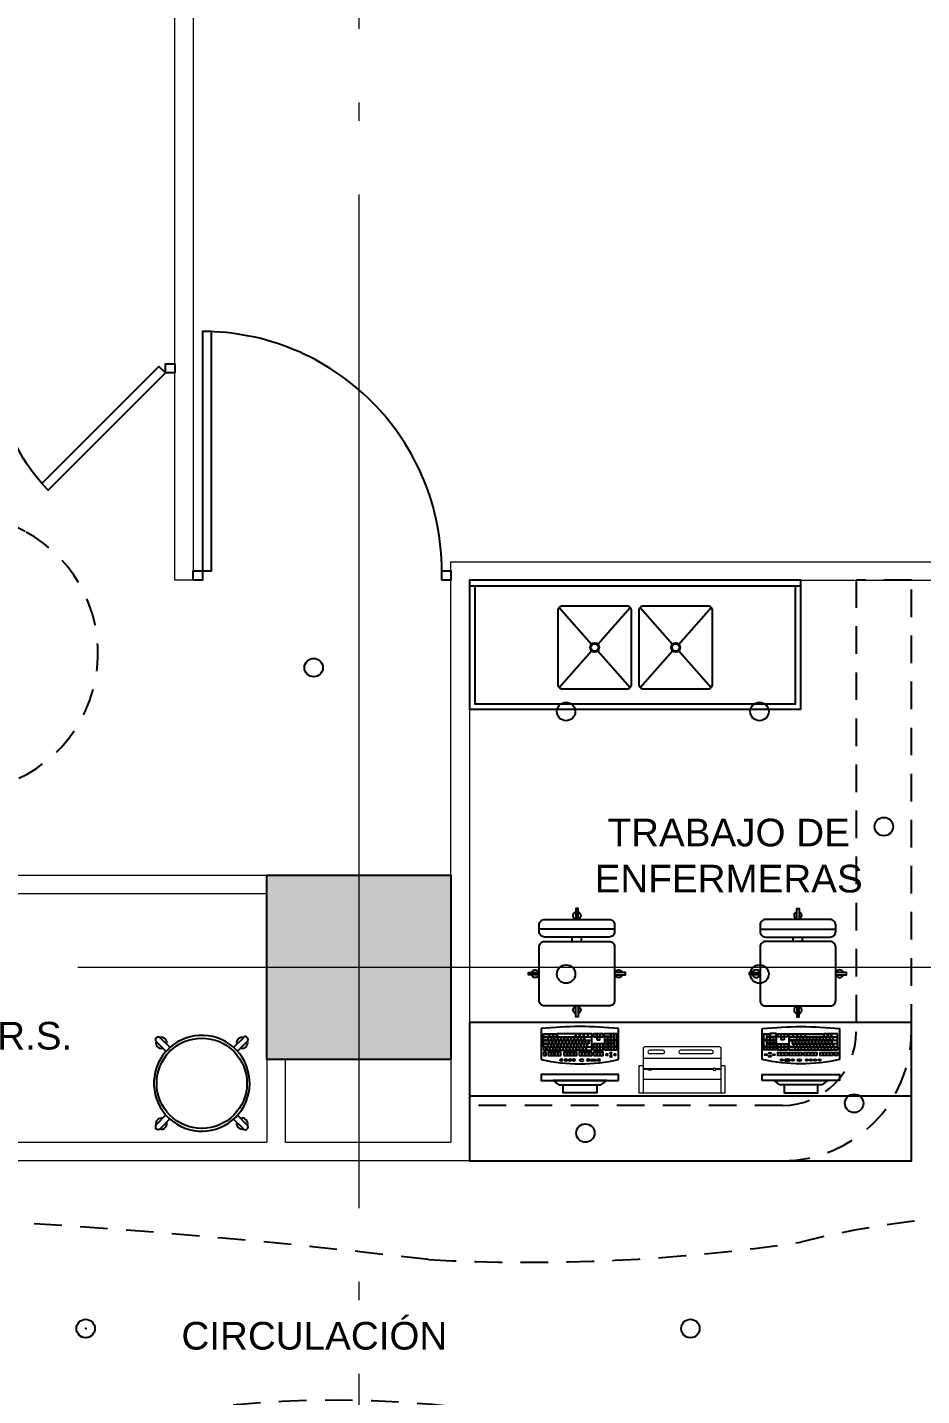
# Model space of a CAD drawing. Header units: metres. Extents: x -22 to 564, y 0 to 143.
# Drawn here: x 138.18 to 143.03, y 38.55 to 45.98 of the extents above; entities that cross this region are included whole.
import ezdxf
from ezdxf.enums import TextEntityAlignment as Align

# ---------------------------------------------------------------- set-up
doc = ezdxf.new("R2010")
doc.units = ezdxf.units.M
doc.linetypes.add('EJES630', pattern=[6.3, 5.5, -0.4, 0, -0.4])
doc.linetypes.add('XREF 1N NEURO-ONCOLOGIA$0$HIDDE150', pattern=[0.24, 0.15, -0.09])
doc.layers.add('EJES', color=11, linetype='EJES630', lineweight=0)
doc.layers.add('XREF 1N NEURO-ONCOLOGIA$0$MUROS DE TABLAROCA', color=150, linetype='Continuous', lineweight=13)
for name, color, linetype in [('TEXTO', 7, 'Continuous'), ('XREF 1N NEURO-ONCOLOGIA$0$-CG-M-WALL', 7, 'Continuous'), ('XREF 1N NEURO-ONCOLOGIA$0$CANCELES', 1, 'Continuous'), ('XREF 1N NEURO-ONCOLOGIA$0$COLUMNAS', 6, 'Continuous'), ('XREF 1N NEURO-ONCOLOGIA$0$LAMPARAS 1', 112, 'Continuous'), ('XREF 1N NEURO-ONCOLOGIA$0$MOBILIARIO', 161, 'Continuous'), ('XREF 1N NEURO-ONCOLOGIA$0$Mobiliario Fijo', 40, 'Continuous'), ('XREF 1N NEURO-ONCOLOGIA$0$PLAFONES', 20, 'XREF 1N NEURO-ONCOLOGIA$0$HIDDE150'), ('XREF 1N NEURO-ONCOLOGIA$0$PUERTAS', 253, 'Continuous'), ('XREF 1N NEURO-ONCOLOGIA$0$TEX-MOB', 4, 'Continuous')]:
    doc.layers.add(name, color=color, linetype=linetype)
doc.styles.add('100 LOCALES 25', font='arial.ttf', dxfattribs={"height": 0.25})
doc.styles.add('XREF 1N NEURO-ONCOLOGIA$0$HANDLET', font='romans.shx')

# ---------------------------------------------------------------- blocks, each defined once
blk = doc.blocks.new('XREF 1N NEURO-ONCOLOGIA$0$A-01 CONJUNTO$0$XR-PLANTA QUINTO NIVEL$0$COMPUTADORA PLASMA')
for points in [[(-0.0663, 0.2099), (-0.0983, 0.2099), (-0.0983, -0.2101), (-0.0663, -0.2101)], [(-0.0428, 0.114), (-0.0663, 0.146), (-0.0663, -0.146), (-0.0428, -0.114)]]:
    blk.add_lwpolyline(points, close=True)
blk.add_lwpolyline([(-0.0428, 0.0914), (0, 0.0914), (0, -0.0914), (-0.0428, -0.0914)])
blk = doc.blocks.new('XREF 1N NEURO-ONCOLOGIA$0$A-01 CONJUNTO$0$XR-PLANTA QUINTO NIVEL$0$TECLADO')
for p, q in [((0.1794, 0.21), (0.0114, 0.21)), ((0.0114, -0.21), (0.1794, -0.21))]:
    blk.add_line(p, q)
at = {"color": 0}
for p, q in [((0.1867, 0.0745), (0.177, 0.0745)), ((0.075, 0.0647), (0.075, 0.0475)), ((0.1095, 0.0647), (0.075, 0.0647)), ((0.075, 0.0475), (0.0933, 0.0475)), ((0.0933, 0.0475), (0.0933, 0.039)), ((0.0933, 0.039), (0.1095, 0.039)), ((0.1095, 0.039), (0.1095, 0.0647)), ((0.1867, 0.0726), (0.177, 0.0726))]:
    blk.add_line(p, q, dxfattribs=at)
for points in [[(0.0546, 0.1667), (0.0546, 0.134), (0.0385, 0.134), (0.0385, 0.1667)], [(0.0723, 0.1861), (0.0723, 0.2011), (0.0392, 0.2011), (0.0392, 0.1861)], [(0.1086, 0.1861), (0.1086, 0.2008), (0.0747, 0.2008), (0.0747, 0.1861)], [(0.0556, 0.0434), (0.0556, 0.0648), (0.0393, 0.0648), (0.0393, 0.0434)], [(0.0556, 0.0207), (0.0556, 0.0421), (0.0393, 0.0421), (0.0393, 0.0207)], [(0.0556, -0.0006), (0.0556, 0.0197), (0.0393, 0.0197), (0.0393, -0.0006)], [(0.0732, 0.024), (0.0732, 0.0647), (0.0571, 0.0647), (0.0571, 0.024)], [(0.1276, 0.0333), (0.1276, 0.0647), (0.1116, 0.0647), (0.1116, 0.0333)], [(0.0556, -0.0232), (0.0556, -0.0016), (0.0392, -0.0016), (0.0392, -0.0232)], [(0.0556, -0.1241), (0.0556, -0.0241), (0.0393, -0.0241), (0.0393, -0.1241)], [(0.0556, -0.1264), (0.0556, -0.1444), (0.0393, -0.1444), (0.0393, -0.1264)], [(0.0556, -0.147), (0.0556, -0.1649), (0.0393, -0.1649), (0.0393, -0.147)], [(0.0554, -0.1668), (0.0554, -0.1985), (0.0393, -0.1985), (0.0393, -0.1668)], [(0.0731, -0.1745), (0.0731, -0.1985), (0.0574, -0.1985), (0.0574, -0.1745)], [(0.0912, -0.1681), (0.0912, -0.1985), (0.0752, -0.1985), (0.0752, -0.1681)], [(0.1093, -0.1769), (0.1093, -0.1985), (0.0932, -0.1985), (0.0932, -0.1769)]]:
    blk.add_lwpolyline(points, close=True, dxfattribs=at)
for points in [[(0.0547, 0.1692), (0.0547, 0.1852), (0.0388, 0.1852), (0.0388, 0.1692), (0.0547, 0.1692)], [(0.0721, 0.1692), (0.0721, 0.1852), (0.0562, 0.1852), (0.0562, 0.1692), (0.0721, 0.1692)], [(0.0721, 0.1507), (0.0721, 0.1666), (0.0562, 0.1666), (0.0562, 0.1507), (0.0721, 0.1507)], [(0.0721, 0.1336), (0.0721, 0.1496), (0.0562, 0.1496), (0.0562, 0.1336), (0.0721, 0.1336)], [(0.091, 0.1692), (0.091, 0.1852), (0.075, 0.1852), (0.075, 0.1692), (0.091, 0.1692)], [(0.091, 0.1507), (0.091, 0.1666), (0.075, 0.1666), (0.075, 0.1507), (0.091, 0.1507)], [(0.091, 0.1336), (0.091, 0.1496), (0.075, 0.1496), (0.075, 0.1336), (0.091, 0.1336)], [(0.1091, 0.1692), (0.1091, 0.1852), (0.0931, 0.1852), (0.0931, 0.1692), (0.1091, 0.1692)], [(0.1091, 0.1507), (0.1091, 0.1666), (0.0931, 0.1666), (0.0931, 0.1507), (0.1091, 0.1507)], [(0.1091, 0.1336), (0.1091, 0.1496), (0.0931, 0.1496), (0.0931, 0.1336), (0.1091, 0.1336)], [(0.1272, 0.1862), (0.1272, 0.2022), (0.1112, 0.2022), (0.1112, 0.1862), (0.1272, 0.1862)], [(0.1272, 0.1692), (0.1272, 0.1852), (0.1112, 0.1852), (0.1112, 0.1692), (0.1272, 0.1692)], [(0.1272, 0.1507), (0.1272, 0.1666), (0.1112, 0.1666), (0.1112, 0.1507), (0.1272, 0.1507)], [(0.1272, 0.1336), (0.1272, 0.1496), (0.1112, 0.1496), (0.1112, 0.1336), (0.1272, 0.1336)], [(0.0552, 0.1096), (0.0552, 0.1256), (0.0392, 0.1256), (0.0392, 0.1096), (0.0552, 0.1096)], [(0.0552, 0.0912), (0.0552, 0.1072), (0.0392, 0.1072), (0.0392, 0.0912), (0.0552, 0.0912)], [(0.0552, 0.0734), (0.0552, 0.0893), (0.0392, 0.0893), (0.0392, 0.0734), (0.0552, 0.0734)], [(0.0726, 0.0912), (0.0726, 0.1072), (0.0566, 0.1072), (0.0566, 0.0912), (0.0726, 0.0912)], [(0.1102, 0.1096), (0.1102, 0.1256), (0.0942, 0.1256), (0.0942, 0.1096), (0.1102, 0.1096)], [(0.1102, 0.0912), (0.1102, 0.1072), (0.0942, 0.1072), (0.0942, 0.0912), (0.1102, 0.0912)], [(0.1102, 0.0734), (0.1102, 0.0893), (0.0942, 0.0893), (0.0942, 0.0734), (0.1102, 0.0734)], [(0.1276, 0.1096), (0.1276, 0.1256), (0.1116, 0.1256), (0.1116, 0.1096), (0.1276, 0.1096)], [(0.1276, 0.0912), (0.1276, 0.1072), (0.1116, 0.1072), (0.1116, 0.0912), (0.1276, 0.0912)], [(0.1276, 0.0734), (0.1276, 0.0893), (0.1116, 0.0893), (0.1116, 0.0734), (0.1276, 0.0734)], [(0.1569, 0.1096), (0.1569, 0.1256), (0.1409, 0.1256), (0.1409, 0.1096), (0.1569, 0.1096)], [(0.1569, 0.0912), (0.1569, 0.1072), (0.1409, 0.1072), (0.1409, 0.0912), (0.1569, 0.0912)], [(0.1569, 0.0734), (0.1569, 0.0893), (0.1409, 0.0893), (0.1409, 0.0734), (0.1569, 0.0734)], [(0.0733, 0.0066), (0.0733, 0.0225), (0.0573, 0.0225), (0.0573, 0.0066), (0.0733, 0.0066)], [(0.0733, -0.0111), (0.0733, 0.0048), (0.0573, 0.0048), (0.0573, -0.0111), (0.0733, -0.0111)], [(0.0914, 0.0303), (0.0914, 0.0462), (0.0754, 0.0462), (0.0754, 0.0303), (0.0914, 0.0303)], [(0.0914, 0.0131), (0.0914, 0.0291), (0.0754, 0.0291), (0.0754, 0.0131), (0.0914, 0.0131)], [(0.0914, -0.0046), (0.0914, 0.0114), (0.0754, 0.0114), (0.0754, -0.0046), (0.0914, -0.0046)], [(0.1095, 0.0219), (0.1095, 0.0379), (0.0935, 0.0379), (0.0935, 0.0219), (0.1095, 0.0219)], [(0.1095, 0.0048), (0.1095, 0.0207), (0.0935, 0.0207), (0.0935, 0.0048), (0.1095, 0.0048)], [(0.1095, -0.013), (0.1095, 0.003), (0.0935, 0.003), (0.0935, -0.013), (0.1095, -0.013)], [(0.1276, 0.0159), (0.1276, 0.0319), (0.1116, 0.0319), (0.1116, 0.0159), (0.1276, 0.0159)], [(0.1276, -0.0018), (0.1276, 0.0142), (0.1116, 0.0142), (0.1116, -0.0018), (0.1276, -0.0018)], [(0.1569, 0.048), (0.1569, 0.064), (0.1409, 0.064), (0.1409, 0.048), (0.1569, 0.048)], [(0.1569, 0.0303), (0.1569, 0.0462), (0.1409, 0.0462), (0.1409, 0.0303), (0.1569, 0.0303)], [(0.1569, 0.0124), (0.1569, 0.0284), (0.1409, 0.0284), (0.1409, 0.0124), (0.1569, 0.0124)], [(0.1569, -0.0046), (0.1569, 0.0114), (0.1409, 0.0114), (0.1409, -0.0046), (0.1569, -0.0046)], [(0.0733, -0.0296), (0.0733, -0.0136), (0.0573, -0.0136), (0.0573, -0.0296), (0.0733, -0.0296)], [(0.0733, -0.0474), (0.0733, -0.0314), (0.0573, -0.0314), (0.0573, -0.0474), (0.0733, -0.0474)], [(0.0733, -0.0658), (0.0733, -0.0499), (0.0573, -0.0499), (0.0573, -0.0658), (0.0733, -0.0658)], [(0.0733, -0.0841), (0.0733, -0.0681), (0.0573, -0.0681), (0.0573, -0.0841), (0.0733, -0.0841)], [(0.0914, -0.0223), (0.0914, -0.0063), (0.0754, -0.0063), (0.0754, -0.0223), (0.0914, -0.0223)], [(0.0914, -0.0407), (0.0914, -0.0248), (0.0754, -0.0248), (0.0754, -0.0407), (0.0914, -0.0407)], [(0.0914, -0.0586), (0.0914, -0.0426), (0.0754, -0.0426), (0.0754, -0.0586), (0.0914, -0.0586)], [(0.0914, -0.077), (0.0914, -0.061), (0.0754, -0.061), (0.0754, -0.077), (0.0914, -0.077)], [(0.1095, -0.0307), (0.1095, -0.0147), (0.0935, -0.0147), (0.0935, -0.0307), (0.1095, -0.0307)], [(0.1095, -0.0491), (0.1095, -0.0331), (0.0935, -0.0331), (0.0935, -0.0491), (0.1095, -0.0491)], [(0.1095, -0.0669), (0.1095, -0.051), (0.0935, -0.051), (0.0935, -0.0669), (0.1095, -0.0669)], [(0.1095, -0.0854), (0.1095, -0.0694), (0.0935, -0.0694), (0.0935, -0.0854), (0.1095, -0.0854)], [(0.1276, -0.019), (0.1276, -0.003), (0.1116, -0.003), (0.1116, -0.019), (0.1276, -0.019)], [(0.1276, -0.0367), (0.1276, -0.0207), (0.1116, -0.0207), (0.1116, -0.0367), (0.1276, -0.0367)], [(0.1276, -0.0544), (0.1276, -0.0384), (0.1116, -0.0384), (0.1116, -0.0544), (0.1276, -0.0544)], [(0.1276, -0.0728), (0.1276, -0.0568), (0.1116, -0.0568), (0.1116, -0.0728), (0.1276, -0.0728)], [(0.1569, -0.0321), (0.1569, -0.0161), (0.1409, -0.0161), (0.1409, -0.0321), (0.1569, -0.0321)], [(0.1569, -0.0505), (0.1569, -0.0345), (0.1409, -0.0345), (0.1409, -0.0505), (0.1569, -0.0505)], [(0.1569, -0.0683), (0.1569, -0.0524), (0.1409, -0.0524), (0.1409, -0.0683), (0.1569, -0.0683)], [(0.1569, -0.0867), (0.1569, -0.0708), (0.1409, -0.0708), (0.1409, -0.0867), (0.1569, -0.0867)], [(0.0733, -0.1011), (0.0733, -0.0851), (0.0573, -0.0851), (0.0573, -0.1011), (0.0733, -0.1011)], [(0.0733, -0.1197), (0.0733, -0.1037), (0.0573, -0.1037), (0.0573, -0.1197), (0.0733, -0.1197)], [(0.0733, -0.1374), (0.0733, -0.1214), (0.0573, -0.1214), (0.0573, -0.1374), (0.0733, -0.1374)], [(0.0733, -0.1552), (0.0733, -0.1393), (0.0573, -0.1393), (0.0573, -0.1552), (0.0733, -0.1552)], [(0.0914, -0.0953), (0.0914, -0.0793), (0.0754, -0.0793), (0.0754, -0.0953), (0.0914, -0.0953)], [(0.0914, -0.1123), (0.0914, -0.0963), (0.0754, -0.0963), (0.0754, -0.1123), (0.0914, -0.1123)], [(0.0914, -0.1308), (0.0914, -0.1149), (0.0754, -0.1149), (0.0754, -0.1308), (0.0914, -0.1308)], [(0.0914, -0.1485), (0.0914, -0.1326), (0.0754, -0.1326), (0.0754, -0.1485), (0.0914, -0.1485)], [(0.1095, -0.1036), (0.1095, -0.0877), (0.0935, -0.0877), (0.0935, -0.1036), (0.1095, -0.1036)], [(0.1095, -0.1206), (0.1095, -0.1047), (0.0935, -0.1047), (0.0935, -0.1206), (0.1095, -0.1206)], [(0.1095, -0.1392), (0.1095, -0.1232), (0.0935, -0.1232), (0.0935, -0.1392), (0.1095, -0.1392)], [(0.1095, -0.1569), (0.1095, -0.1409), (0.0935, -0.1409), (0.0935, -0.1569), (0.1095, -0.1569)], [(0.1276, -0.0907), (0.1276, -0.0747), (0.1116, -0.0747), (0.1116, -0.0907), (0.1276, -0.0907)], [(0.1276, -0.1091), (0.1276, -0.0931), (0.1116, -0.0931), (0.1116, -0.1091), (0.1276, -0.1091)], [(0.1276, -0.1273), (0.1276, -0.1114), (0.1116, -0.1114), (0.1116, -0.1273), (0.1276, -0.1273)], [(0.1276, -0.1444), (0.1276, -0.1284), (0.1116, -0.1284), (0.1116, -0.1444), (0.1276, -0.1444)], [(0.1276, -0.1629), (0.1276, -0.1469), (0.1116, -0.1469), (0.1116, -0.1629), (0.1276, -0.1629)], [(0.1569, -0.1197), (0.1569, -0.1037), (0.1409, -0.1037), (0.1409, -0.1197), (0.1569, -0.1197)], [(0.1569, -0.1367), (0.1569, -0.1207), (0.1409, -0.1207), (0.1409, -0.1367), (0.1569, -0.1367)], [(0.1569, -0.1552), (0.1569, -0.1393), (0.1409, -0.1393), (0.1409, -0.1552), (0.1569, -0.1552)], [(0.0733, -0.173), (0.0733, -0.1571), (0.0573, -0.1571), (0.0573, -0.173), (0.0733, -0.173)], [(0.0914, -0.1664), (0.0914, -0.1504), (0.0754, -0.1504), (0.0754, -0.1664), (0.0914, -0.1664)], [(0.1095, -0.1748), (0.1095, -0.1588), (0.0935, -0.1588), (0.0935, -0.1748), (0.1095, -0.1748)], [(0.1276, -0.1806), (0.1276, -0.1647), (0.1116, -0.1647), (0.1116, -0.1806), (0.1276, -0.1806)], [(0.1276, -0.1985), (0.1276, -0.1825), (0.1116, -0.1825), (0.1116, -0.1985), (0.1276, -0.1985)], [(0.1569, -0.173), (0.1569, -0.157), (0.1409, -0.157), (0.1409, -0.173), (0.1569, -0.173)], [(0.1569, -0.1985), (0.1569, -0.1825), (0.1409, -0.1825), (0.1409, -0.1985), (0.1569, -0.1985)]]:
    blk.add_lwpolyline(points, dxfattribs=at)
for centre, radius, start, end in [((1.9378, 0), 1.9378, 173.77863, 186.22137), ((-0.7911, 0), 0.993, 347.79051, 12.20949)]:
    blk.add_arc(centre, radius, start, end)
at = {"color": 0, "extrusion": (0, 0, -1)}
for centre, major_axis in [((0.1441, 0.1688), (0, 0.00665)), ((0.1529, 0.1907), (0, 0.00665)), ((0.1529, 0.1474), (0, 0.00665)), ((0.1612, 0.1688), (0, 0.00665)), ((0.1815, 0.103), (0, 0.00782)), ((0.182, 0.0091), (0, 0.0117)), ((0.1815, 0.0444), (0, 0.00782)), ((0.1815, -0.0323), (0, 0.00782)), ((0.1815, -0.0539), (0, 0.00782)), ((0.1815, -0.0763), (0, 0.00782)), ((0.1815, -0.1007), (0, 0.00782))]:
    blk.add_ellipse(centre, major_axis=major_axis, ratio=0.470035, dxfattribs=at)
for centre, start_param, end_param in [((0.1818, 0.0737), 4.762857, 7.803514), ((0.1818, 0.073), 7.880054, 10.969502)]:
    blk.add_ellipse(centre, major_axis=(0, 0.0153), ratio=0.319888, start_param=start_param, end_param=end_param, dxfattribs=at)
blk = doc.blocks.new('XREF 1N NEURO-ONCOLOGIA$0$A$Cc6f28d17')
at = {"extrusion": (-1.12301e-09, -1.54614e-16, -1), "xscale": -1, "zscale": -1, "rotation": 359.9999921124361}
for name, p in [('XREF 1N NEURO-ONCOLOGIA$0$A-01 CONJUNTO$0$XR-PLANTA QUINTO NIVEL$0$TECLADO', (0.0726, -0.0912)), ('XREF 1N NEURO-ONCOLOGIA$0$A-01 CONJUNTO$0$XR-PLANTA QUINTO NIVEL$0$COMPUTADORA PLASMA', (-0.2865, -0.0912))]:
    blk.add_blockref(name, p, dxfattribs=at)
blk = doc.blocks.new('XREF 1N NEURO-ONCOLOGIA$0$A$Cc4cfa18a')
at = {"lineweight": 0}
for p, q in [((-0.2121, -0.0617), (0.2121, -0.0617)), ((-0.2121, -0.1189), (-0.1827, -0.1189)), ((-0.2121, -0.1217), (-0.1827, -0.1217)), ((-0.1681, -0.1189), (0.1681, -0.1189)), ((-0.1681, -0.1217), (0.1681, -0.1217)), ((0.1827, -0.1189), (0.2121, -0.1189)), ((0.1827, -0.1217), (0.2121, -0.1217)), ((0.2121, -0.1751), (-0.2121, -0.1751))]:
    blk.add_line(p, q, dxfattribs=at)
blk.add_lwpolyline([(-0.2121, -0.248), (-0.2121, -0.0088, -0.414214), (-0.2033, 0), (0.2033, 0, -0.414214), (0.2121, -0.0088), (0.2121, -0.248)], format="xyb", dxfattribs=at)
for points in [[(-0.16, -0.0176), (0.0085, -0.0176, -0.414214), (0.0173, -0.0264), (0.0173, -0.0265, -0.414214), (0.0085, -0.0353), (-0.16, -0.0353, -0.414214), (-0.1688, -0.0265), (-0.1688, -0.0264, -0.414214)], [(0.1037, -0.0353, -0.414214), (0.0949, -0.0265), (0.0949, -0.0264, -0.414214), (0.1037, -0.0176), (0.1769, -0.0176, -0.414214), (0.1857, -0.0264), (0.1857, -0.0265, -0.414214), (0.1769, -0.0353)]]:
    blk.add_lwpolyline(points, format="xyb", close=True, dxfattribs=at)
blk.add_lwpolyline([(0.2121, -0.1024), (0.2347, -0.1024), (0.2347, -0.248), (-0.2347, -0.248), (-0.2347, -0.1024), (-0.2121, -0.1024)], dxfattribs=at)
for points in [[(-0.1827, -0.1161), (-0.1681, -0.1161), (-0.1681, -0.1255), (-0.1827, -0.1255)], [(0.1681, -0.1255), (0.1827, -0.1255), (0.1827, -0.1161), (0.1681, -0.1161)]]:
    blk.add_lwpolyline(points, close=True, dxfattribs=at)
blk = doc.blocks.new('XREF 1N NEURO-ONCOLOGIA$0$silla')
at = {"layer": 'XREF 1N NEURO-ONCOLOGIA$0$MOBILIARIO'}
for p, q in [((54.2588, 36.8035), (54.6688, 36.8035)), ((54.4388, 36.7364), (54.4388, 36.7603)), ((54.4888, 36.7364), (54.4888, 36.7603))]:
    blk.add_line(p, q, dxfattribs=at)
for points in [[(54.4576, 36.8561), (54.4576, 36.9147), (54.47, 36.9147), (54.47, 36.8561)], [(54.2588, 36.5552), (54.2003, 36.5552), (54.2003, 36.5676), (54.2588, 36.5676)], [(54.6688, 36.5552), (54.7274, 36.5552), (54.7274, 36.5676), (54.6688, 36.5676)], [(54.4576, 36.3864), (54.4576, 36.3279), (54.47, 36.3279), (54.47, 36.3864)]]:
    blk.add_lwpolyline(points, dxfattribs=at)
for points in [[(54.6688, 36.8261, 0.414214), (54.6388, 36.8561), (54.2888, 36.8561, 0.414214), (54.2588, 36.8261), (54.2588, 36.7903, 0.414214), (54.2888, 36.7603), (54.6388, 36.7603, 0.414214), (54.6688, 36.7903)], [(54.6688, 36.7064, 0.414214), (54.6388, 36.7364), (54.2888, 36.7364, 0.414214), (54.2588, 36.7064), (54.2588, 36.4164, 0.414214), (54.2888, 36.3864), (54.6388, 36.3864, 0.414214), (54.6688, 36.4164)]]:
    blk.add_lwpolyline(points, format="xyb", close=True, dxfattribs=at)
for centre, start, end in [((54.4638, 36.8777), 107.37707, 252.62293), ((54.4638, 36.8777), 287.37803, 72.62197), ((54.2372, 36.5614), 17.37803, 162.62197), ((54.2372, 36.5614), 197.37707, 342.62293), ((54.6904, 36.5614), 17.37803, 162.62197), ((54.6904, 36.5614), 197.37707, 342.62293), ((54.4638, 36.3648), 107.37707, 252.62293), ((54.4638, 36.3648), 287.37803, 72.62197)]:
    blk.add_arc(centre, 0.0207, start, end, dxfattribs=at)
blk = doc.blocks.new('XREF 1N NEURO-ONCOLOGIA$0$1292')
for p, q in [((-0.9, -0.03), (0.9, -0.03)), ((-0.4131, -0.1478), (-0.2366, -0.3463)), ((-0.2034, -0.3463), (-0.0269, -0.1478)), ((0.0269, -0.1478), (0.2034, -0.3463)), ((0.2366, -0.3463), (0.4131, -0.1478)), ((-0.4131, -0.5822), (-0.2366, -0.3837)), ((-0.2034, -0.3837), (-0.0269, -0.5822)), ((0.0269, -0.5822), (0.2034, -0.3837)), ((0.2366, -0.3837), (0.4131, -0.5822))]:
    blk.add_line(p, q)
blk.add_lwpolyline([(0.9, 0), (-0.9, 0), (-0.9, -0.7), (0.9, -0.7)], close=True)
blk.add_lwpolyline([(-0.87, -0.03), (-0.87, -0.67), (0.87, -0.67), (0.87, -0.03)])
for points in [[(-0.02, -0.165, 0.414214), (-0.045, -0.14), (-0.395, -0.14, 0.414214), (-0.42, -0.165), (-0.42, -0.565, 0.414214), (-0.395, -0.59), (-0.045, -0.59, 0.414214), (-0.02, -0.565)], [(0.045, -0.14, 0.414214), (0.02, -0.165), (0.02, -0.565, 0.414214), (0.045, -0.59), (0.395, -0.59, 0.414214), (0.42, -0.565), (0.42, -0.165, 0.414214), (0.395, -0.14)]]:
    blk.add_lwpolyline(points, format="xyb", close=True)
for centre, radius in [((-0.22, -0.365), 0.025), ((-0.22, -0.365), 0.02), ((0.22, -0.365), 0.025), ((0.22, -0.365), 0.02)]:
    blk.add_circle(centre, radius)
blk = doc.blocks.new('XREF 1N NEURO-ONCOLOGIA$0$M180DF')
blk.add_blockref('XREF 1N NEURO-ONCOLOGIA$0$1292', (0, 0))
blk = doc.blocks.new('XREF 1N NEURO-ONCOLOGIA$0$CARRSUCI')
for p, q in [((0.0135, 0.2478), (0.0135, 0.2478)), ((0.0665, 0.1736), (0.0135, 0.2266)), ((0.0878, 0.1948), (0.0347, 0.2478)), ((0.432, 0.1938), (0.4861, 0.2478)), ((0.4532, 0.1725), (0.5073, 0.2266)), ((0.5073, 0.2478), (0.5073, 0.2478)), ((0.0119, -0.226), (0.0655, -0.1725)), ((0.0331, -0.2472), (0.0866, -0.1938)), ((0.4861, -0.247), (0.4335, -0.1931)), ((0.4338, -0.1934), (0.4335, -0.1931)), ((0.4546, -0.1724), (0.4549, -0.1721)), ((0.511, -0.2296), (0.4549, -0.1721)), ((0.0119, -0.2472), (0.0119, -0.2472)), ((0.5073, -0.2472), (0.5109, -0.2437))]:
    blk.add_line(p, q)
blk.add_lwpolyline([(0.0121, 0.2281, 0.602208), (0.0496, 0.1905, 0.602208)], format="xyb")
blk.add_circle((0.26, 0), 0.245)
for centre, radius, start, end in [((0.26, 0), 0.26, 48.39137, 41.77664), ((0.0241, 0.2372), 0.015, 135.02349, 225.02349), ((0.0241, 0.2372), 0.015, 45.02349, 135.02349), ((0.0408, 0.2192), 0.03, 347.03018, 103.08004), ((0.4792, 0.2192), 0.03, 75.73722, 194.17962), ((0.4792, 0.2192), 0.03, 254.18597, 15.85999), ((0.4967, 0.2372), 0.015, 44.97651, 134.97651), ((0.4967, 0.2372), 0.015, 314.97651, 44.97651), ((0.8425, 0.6091), 0.5839, 225.33525, 228.2808), ((0.0408, -0.2192), 0.03, 76.33996, 193.6229), ((0.0408, -0.2192), 0.03, 253.54521, 16.32148), ((0.4792, -0.2192), 0.03, 163.1556, 285.67524), ((0.4792, -0.2192), 0.03, 345.49045, 103.14187), ((0.0225, -0.2366), 0.015, 134.97653, 224.97653), ((0.0225, -0.2366), 0.015, 224.97653, 314.97653), ((0.4968, -0.2365), 0.015, 224.31616, 314.31616), ((0.5039, -0.2366), 0.01, 314.31616, 44.31616)]:
    blk.add_arc(centre, radius, start, end)
blk = doc.blocks.new('XREF 1N NEURO-ONCOLOGIA$0$C-1')
at = {"layer": 'XREF 1N NEURO-ONCOLOGIA$0$-CG-M-WALL', "true_color": 0x636466}
h = blk.add_hatch(color=251, dxfattribs=at)
h.dxf.hatch_style = 1
h.paths.add_polyline_path([(-0.5, -0.5), (-0.5, 0.5), (0.5, 0.5), (0.5, -0.5)])
blk.add_lwpolyline([(-0.5, -0.5), (-0.5, 0.5), (0.5, 0.5), (0.5, -0.5)], close=True)
blk = doc.blocks.new('XREF 1N NEURO-ONCOLOGIA')
at = {"layer": 'XREF 1N NEURO-ONCOLOGIA$0$CANCELES'}
for points in [[(10.6489, 5.4876), (10.6989, 5.4876), (10.6989, 5.4376), (10.6489, 5.4376)], [(9.5239, 5.3376), (9.5739, 5.3376), (9.5739, 5.2876), (9.5239, 5.2876)], [(9.5239, 3.9876), (9.5739, 3.9876), (9.5739, 3.9376), (9.5239, 3.9376)]]:
    blk.add_lwpolyline(points, close=True, dxfattribs=at)
blk.add_lwpolyline([(9.5739, 3.9876, 0.414214), (10.8739, 5.2876), (9.5739, 5.2876), (9.5739, 5.2376), (10.8739, 5.2376), (10.8739, 5.2876)], format="xyb", dxfattribs=at)
at = {"layer": 'XREF 1N NEURO-ONCOLOGIA$0$LAMPARAS 1'}
for centre in [(5.4632, 5.921, 0), (9.0496, 4.6831), (7.3865, 3.3126, 0), (8.8115, 3.3126, 0), (6.5239, 3.2079), (5.4632, 2.6376, 0), (7.3865, 2.2626, 0), (8.8115, 2.2626, 0), (6.6849, 1.7488), (8.1871, 1.5876)]:
    blk.add_circle(centre, 0.05, dxfattribs=at)
at = {"layer": 'XREF 1N NEURO-ONCOLOGIA$0$Mobiliario Fijo'}
blk.add_line((6.724, 1.4376), (6.724, 3.8376), dxfattribs=at)
at = {"layer": 'XREF 1N NEURO-ONCOLOGIA$0$Mobiliario Fijo', "elevation": 0}
blk.add_lwpolyline([(7.124, 1.4376), (7.124, 3.8376), (6.374, 3.8376), (6.374, 1.4376)], close=True, dxfattribs=at)
at = {"layer": 'XREF 1N NEURO-ONCOLOGIA$0$MUROS DE TABLAROCA'}
for p, q in [((6.3739, 3.8376), (6.3739, 6.4376)), ((6.4739, 6.4376), (6.4739, 4.9376)), ((9.5239, 5.3376), (9.5239, 5.4376)), ((9.5239, 5.4376), (15.9239, 5.4376)), ((16.0239, 5.3376), (9.5239, 5.3376)), ((6.9239, 4.9376), (6.4739, 4.9376)), ((6.9239, 4.8376), (6.4739, 4.8376)), ((6.4739, 4.8376), (6.4739, 3.9376)), ((6.9239, 3.9376), (6.4739, 3.9376)), ((7.9239, 3.9376), (9.6239, 3.9376)), ((9.6239, 3.9376), (9.6239, -1.3123)), ((9.5239, 3.8376), (6.374, 3.8376)), ((9.5239, 3.8376), (9.5239, -1.3124))]:
    blk.add_line(p, q, dxfattribs=at)
for points in [[(7.9239, 9.9376), (7.9239, 4.9376)], [(7.8239, 7.3876), (7.8239, 4.9376)]]:
    blk.add_lwpolyline(points, dxfattribs=at)
at = {"layer": 'XREF 1N NEURO-ONCOLOGIA$0$PLAFONES'}
for points in [[(7.9693, 20.1215, 0.040528), (8.2202, 16.9848, -0.108979), (8.2239, 11.4397, 0.038144), (8.3814, 6.5228, 0.737725), (9.7884, 6.2503, 0.248991), (9.8002, 10.3629)], [(7.1239, 14.75, 0.714792), (7.0739, 13.1423), (7.0739, 11.7329, 0.312101), (6.5239, 10.9376), (6.5239, 10.4876, -0.414214), (6.3739, 10.3376, 0.414214), (6.0739, 10.0376, -0.039711), (5.8371, 4.0598, 0.050722), (5.9324, 2.0383, -0.130787), (5.9074, -0.3134, -0.886008), (5.0147, -0.2774), (4.7739, 2.0085, -0.031292), (4.9209, 3.2332, 0.110807), (4.9393, 5.8265, -0.123995), (5.087, 9.6864)], [(6.3739, 3.7923), (6.3737, 2.1376, 0.414181), (7.0736, 1.4376), (9.5239, 1.4373)]]:
    blk.add_lwpolyline(points, format="xyb", dxfattribs=at)
at = {"layer": 'XREF 1N NEURO-ONCOLOGIA$0$PLAFONES', "elevation": 0}
blk.add_lwpolyline([(6.3737, 2.1376, 0.414181), (7.0736, 1.4376), (9.5239, 1.4373), (9.5239, 1.7375), (7.0738, 1.7375, -0.414031), (6.6738, 2.1376), (6.674, 3.8376), (6.3739, 3.8377)], format="xyb", close=True, dxfattribs=at)
at = {"layer": 'XREF 1N NEURO-ONCOLOGIA$0$PLAFONES'}
blk.add_point((5.4632, 5.921, 0), dxfattribs=at)
at = {"layer": 'XREF 1N NEURO-ONCOLOGIA$0$PUERTAS'}
blk.add_lwpolyline([(10.0125, 6.124), (10.6489, 5.4876), (10.6843, 5.523), (10.0479, 6.1594), (10.0125, 6.124, -0.199145), (10.6497, 6.3876, -0.199145)], format="xyb", dxfattribs=at)
at = {"layer": 'XREF 1N NEURO-ONCOLOGIA$0$COLUMNAS'}
blk.add_blockref('XREF 1N NEURO-ONCOLOGIA$0$C-1', (7.4239, 4.4376, 0), dxfattribs=at)
at = {"layer": 'XREF 1N NEURO-ONCOLOGIA$0$MOBILIARIO'}
blk.add_blockref('XREF 1N NEURO-ONCOLOGIA$0$CARRSUCI', (6.5341, 5.2906), dxfattribs=at)
at = {"layer": 'XREF 1N NEURO-ONCOLOGIA$0$MOBILIARIO', "xscale": -1, "rotation": 270.0000000000001}
for name, p in [('XREF 1N NEURO-ONCOLOGIA$0$silla', (-29.1729, -51.2098, 0)), ('XREF 1N NEURO-ONCOLOGIA$0$A$Cc4cfa18a', (6.9909, 2.6829, 0))]:
    blk.add_blockref(name, p, dxfattribs=at)
at = {"layer": 'XREF 1N NEURO-ONCOLOGIA$0$MOBILIARIO'}
for name, p, rotation in [('XREF 1N NEURO-ONCOLOGIA$0$A$Cc6f28d17', (7.0292, 3.1463, 0), 180), ('XREF 1N NEURO-ONCOLOGIA$0$silla', (-29.1729, 56.5179, 0), 270)]:
    blk.add_blockref(name, p, dxfattribs=dict(at, rotation=rotation))
at = {"layer": 'XREF 1N NEURO-ONCOLOGIA$0$MOBILIARIO', "xscale": -1}
blk.add_blockref('XREF 1N NEURO-ONCOLOGIA$0$A$Cc6f28d17', (7.0292, 2.1289, 0), dxfattribs=at)
at = {"layer": 'XREF 1N NEURO-ONCOLOGIA$0$Mobiliario Fijo', "rotation": 269.9999999999999}
blk.add_blockref('XREF 1N NEURO-ONCOLOGIA$0$M180DF', (9.5239, 2.9376, 0), dxfattribs=at)
at = {"layer": 'XREF 1N NEURO-ONCOLOGIA$0$TEX-MOB', "style": 'XREF 1N NEURO-ONCOLOGIA$0$HANDLET'}
for p in [(1.7, 4.5847, 0), (1.7073, 2.0138, 0)]:
    blk.add_attdef('234', text='', height=0.075, rotation=180, dxfattribs=at).set_placement(p, align=Align.MIDDLE_CENTER)

msp = doc.modelspace()

# ---------------------------------------------------------------- block references
at = {"rotation": 90}
msp.add_blockref('XREF 1N NEURO-ONCOLOGIA', (144.4169, 33.4511), dxfattribs=at)

# ---------------------------------------------------------------- next in the draw order: linework, layer by layer
at = {"layer": 'EJES'}
for p, q in [((139.9807, 33.1679), (139.9794, 58.55)), ((80.8529, 40.875), (145.9227, 40.875))]:
    msp.add_line(p, q, dxfattribs=at)

# ---------------------------------------------------------------- next in the draw order: texts
at = {"layer": 'TEXTO', "color": 0, "char_height": 0.15, "attachment_point": 7, "style": '100 LOCALES 25'}
for s, insert, width in [('\\pxqc;TRABAJO DE ENFERMERAS', (140.8059, 41.2786, 0), 2.362242), ('R.S.', (138.0155, 40.4261, 0), 1.149974), ('CIRCULACIÓN', (139.0157, 38.7979, 0), 2.781318)]:
    msp.add_mtext(s, dxfattribs=dict(at, insert=insert, width=width))

doc.saveas('drawing.dxf')
